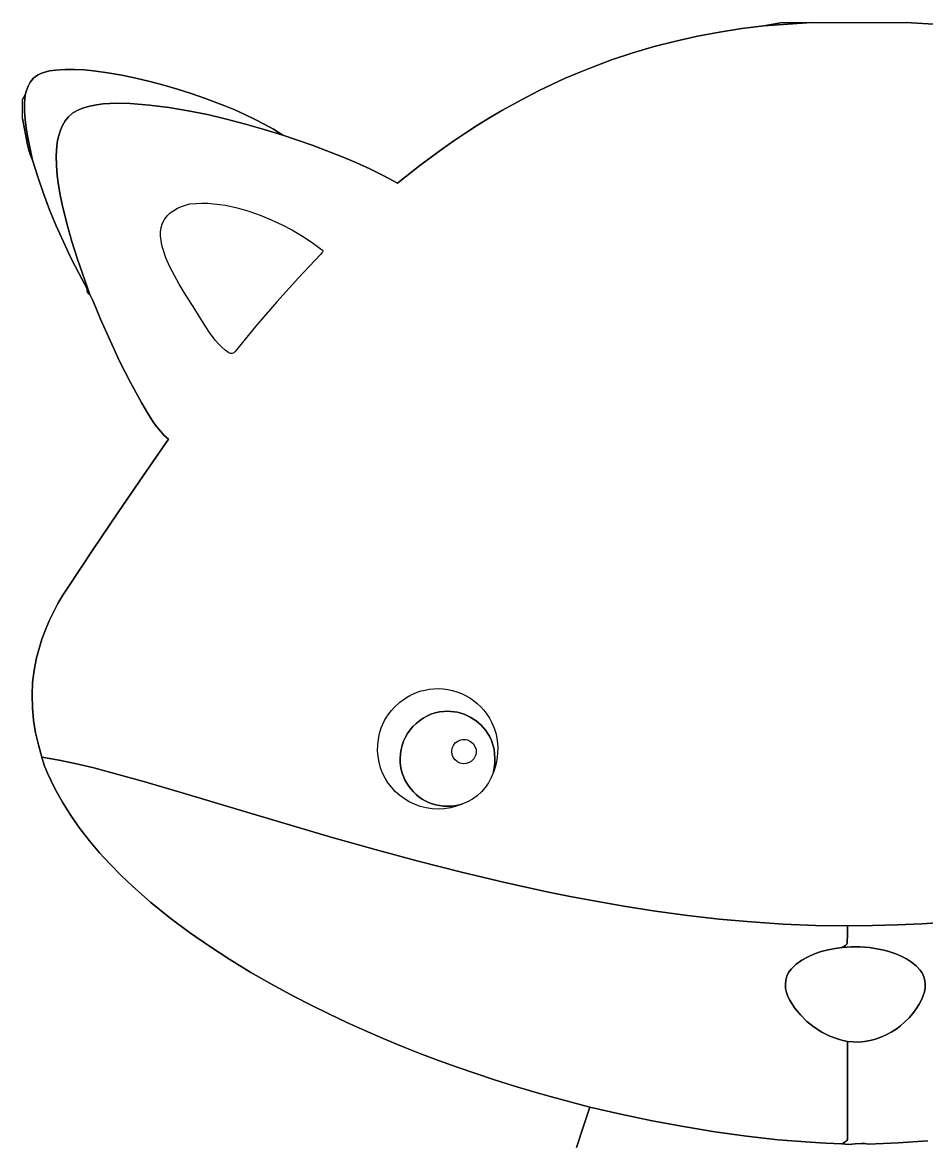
# Model space of a CAD drawing. Extents: x -1 to 957, y 1 to 1045.
# Drawn here: x 0 to 521, y 399 to 1045 of the extents above; entities that cross this region are included whole.
import ezdxf

# ---------------------------------------------------------------- set-up
doc = ezdxf.new("R2010")
doc.units = 0

msp = doc.modelspace()

# ---------------------------------------------------------------- linework, layer by layer
for p, q in [((414.083236, 1041.441191), (401.378953, 1039.457656)), ((401.378953, 1039.457656), (414.083236, 1041.441191)), ((426.839, 1043.04), (414.083236, 1041.441191)), ((414.083236, 1041.441191), (426.839, 1043.04)), ((440.57775, 1044.0125), (426.839, 1043.04)), ((426.839, 1043.04), (440.57775, 1044.0125)), ((432.2215, 1043.975), (426.839, 1043.04)), ((426.839, 1043.04), (432.2215, 1043.975)), ((437.589, 1045), (432.2215, 1043.975)), ((432.2215, 1043.975), (437.589, 1045)), ((437.589, 1045), (454.309, 1045)), ((454.309, 1045), (440.57775, 1044.0125)), ((440.57775, 1044.0125), (454.309, 1045)), ((454.309, 1045), (508.739, 1045)), ((508.739, 1045), (524.579703, 1043.995117)), ((524.579703, 1043.995117), (508.739, 1045)), ((388.743037, 1037.07873), (376.192375, 1034.29375)), ((376.192375, 1034.29375), (388.743037, 1037.07873)), ((401.378953, 1039.457656), (388.743037, 1037.07873)), ((388.743037, 1037.07873), (401.378953, 1039.457656)), ((363.743854, 1031.092051), (351.414359, 1027.462969)), ((351.414359, 1027.462969), (363.743854, 1031.092051)), ((376.192375, 1034.29375), (363.743854, 1031.092051)), ((363.743854, 1031.092051), (376.192375, 1034.29375)), ((339.220779, 1023.39584), (327.18, 1018.88)), ((327.18, 1018.88), (339.220779, 1023.39584)), ((351.414359, 1027.462969), (339.220779, 1023.39584)), ((339.220779, 1023.39584), (351.414359, 1027.462969)), ((10.586731, 1015.554238), (9.03296, 1014.791094)), ((9.03296, 1014.791094), (10.586731, 1015.554238)), ((12.213745, 1016.17125), (10.586731, 1015.554238)), ((10.586731, 1015.554238), (12.213745, 1016.17125)), ((15.602655, 1017.043281), (12.213745, 1016.17125)), ((12.213745, 1016.17125), (15.602655, 1017.043281)), ((19.03, 1017.56), (15.602655, 1017.043281)), ((15.602655, 1017.043281), (19.03, 1017.56)), ((24.514217, 1017.793437), (19.03, 1017.56)), ((19.03, 1017.56), (24.514217, 1017.793437)), ((30.008737, 1017.8075), (24.514217, 1017.793437)), ((24.514217, 1017.793437), (30.008737, 1017.8075)), ((35.501364, 1017.607812), (30.008737, 1017.8075)), ((30.008737, 1017.8075), (35.501364, 1017.607812)), ((40.9799, 1017.2), (35.501364, 1017.607812)), ((35.501364, 1017.607812), (40.9799, 1017.2)), ((49.143338, 1016.024316), (40.9799, 1017.2)), ((40.9799, 1017.2), (49.143338, 1016.024316)), ((57.259902, 1014.585781), (49.143338, 1016.024316)), ((49.143338, 1016.024316), (57.259902, 1014.585781)), ((319.629534, 1015.843714), (312.15502, 1012.636637)), ((312.15502, 1012.636637), (319.629534, 1015.843714)), ((327.18, 1018.88), (319.629534, 1015.843714)), ((319.629534, 1015.843714), (327.18, 1018.88)), ((4.505308, 1010.678906), (3.217499, 1008.33125)), ((3.217499, 1008.33125), (4.505308, 1010.678906)), ((5.306126, 1011.755645), (4.505308, 1010.678906)), ((4.505308, 1010.678906), (5.306126, 1011.755645)), ((6.22999, 1012.75), (5.306126, 1011.755645)), ((5.306126, 1011.755645), (6.22999, 1012.75)), ((7.573643, 1013.862715), (6.22999, 1012.75)), ((6.22999, 1012.75), (7.573643, 1013.862715)), ((9.03296, 1014.791094), (7.573643, 1013.862715)), ((7.573643, 1013.862715), (9.03296, 1014.791094)), ((65.327718, 1012.900918), (57.259902, 1014.585781)), ((57.259902, 1014.585781), (65.327718, 1012.900918)), ((73.344912, 1010.98625), (65.327718, 1012.900918)), ((65.327718, 1012.900918), (73.344912, 1010.98625)), ((81.309612, 1008.858301), (73.344912, 1010.98625)), ((73.344912, 1010.98625), (81.309612, 1008.858301)), ((89.219942, 1006.533594), (81.309612, 1008.858301)), ((81.309612, 1008.858301), (89.219942, 1006.533594)), ((304.75741, 1009.263311), (297.437656, 1005.728281)), ((297.437656, 1005.728281), (304.75741, 1009.263311)), ((312.15502, 1012.636637), (304.75741, 1009.263311)), ((304.75741, 1009.263311), (312.15502, 1012.636637)), ((1.51, 1003.23), (0, 1000.68)), ((0, 1000.68), (1.51, 1003.23)), ((1.178398, 998.469514), (1.51, 1003.23)), ((1.51, 1003.23), (1.178398, 998.469514)), ((2.255937, 1005.812969), (1.51, 1003.23)), ((1.51, 1003.23), (2.255937, 1005.812969)), ((3.217499, 1008.33125), (2.255937, 1005.812969)), ((2.255937, 1005.812969), (3.217499, 1008.33125)), ((97.074029, 1004.028652), (89.219942, 1006.533594)), ((89.219942, 1006.533594), (97.074029, 1004.028652)), ((104.87, 1001.36), (97.074029, 1004.028652)), ((97.074029, 1004.028652), (104.87, 1001.36)), ((297.437656, 1005.728281), (290.196711, 1002.036091)), ((290.196711, 1002.036091), (297.437656, 1005.728281)), ((0, 989.689), (0, 1000.68)), ((1.199062, 993.728797), (1.178398, 998.469514)), ((1.178398, 998.469514), (1.199062, 993.728797)), ((31.5, 994.299), (35.112994, 995.709645)), ((35.112994, 995.709645), (31.5, 994.299)), ((35.112994, 995.709645), (38.821036, 996.775406)), ((38.821036, 996.775406), (35.112994, 995.709645)), ((38.821036, 996.775406), (42.60385, 997.539527)), ((42.60385, 997.539527), (38.821036, 996.775406)), ((42.60385, 997.539527), (46.441163, 998.04525)), ((46.441163, 998.04525), (42.60385, 997.539527)), ((46.441163, 998.04525), (50.312698, 998.335816)), ((50.312698, 998.335816), (46.441163, 998.04525)), ((50.312698, 998.335816), (54.198183, 998.454469)), ((54.198183, 998.454469), (50.312698, 998.335816)), ((54.198183, 998.454469), (61.9299, 998.349)), ((61.9299, 998.349), (54.198183, 998.454469)), ((61.9299, 998.349), (73.15592, 997.401676)), ((73.15592, 997.401676), (61.9299, 998.349)), ((73.15592, 997.401676), (84.318666, 995.973531)), ((84.318666, 995.973531), (73.15592, 997.401676)), ((84.318666, 995.973531), (95.417666, 994.115309)), ((95.417666, 994.115309), (84.318666, 995.973531)), ((116.545781, 996.945672), (104.87, 1001.36)), ((104.87, 1001.36), (116.545781, 996.945672)), ((122.316465, 994.562135), (116.545781, 996.945672)), ((116.545781, 996.945672), (122.316465, 994.562135)), ((283.035527, 998.191285), (275.955056, 994.198407)), ((275.955056, 994.198407), (283.035527, 998.191285)), ((290.196711, 1002.036091), (283.035527, 998.191285)), ((283.035527, 998.191285), (290.196711, 1002.036091)), ((0, 989.689), (1.177969, 983.621656)), ((1.177969, 983.621656), (0, 989.689)), ((1.520195, 989.007838), (1.199062, 993.728797)), ((1.199062, 993.728797), (1.520195, 989.007838)), ((24.608848, 988.334566), (26.516719, 990.690719)), ((26.516719, 990.690719), (24.608848, 988.334566)), ((26.516719, 990.690719), (28.804043, 992.702574)), ((28.804043, 992.702574), (26.516719, 990.690719)), ((28.804043, 992.702574), (30.099119, 993.557162)), ((30.099119, 993.557162), (28.804043, 992.702574)), ((30.099119, 993.557162), (31.5, 994.299)), ((31.5, 994.299), (30.099119, 993.557162)), ((95.417666, 994.115309), (106.45245, 991.87775)), ((106.45245, 991.87775), (95.417666, 994.115309)), ((106.45245, 991.87775), (117.422546, 989.311598)), ((117.422546, 989.311598), (106.45245, 991.87775)), ((117.422546, 989.311598), (128.327484, 986.467594)), ((128.327484, 986.467594), (117.422546, 989.311598)), ((128.02375, 992.036625), (122.316465, 994.562135)), ((122.316465, 994.562135), (128.02375, 992.036625)), ((133.653691, 989.35085), (128.02375, 992.036625)), ((128.02375, 992.036625), (133.653691, 989.35085)), ((139.192344, 986.486516), (133.653691, 989.35085)), ((133.653691, 989.35085), (139.192344, 986.486516)), ((268.95625, 990.062), (262.040061, 985.786609)), ((262.040061, 985.786609), (268.95625, 990.062)), ((275.955056, 994.198407), (268.95625, 990.062)), ((268.95625, 990.062), (275.955056, 994.198407)), ((1.177969, 983.621656), (2.268749, 977.51775)), ((2.268749, 977.51775), (1.177969, 983.621656)), ((2.089999, 984.306625), (1.520195, 989.007838)), ((1.520195, 989.007838), (2.089999, 984.306625)), ((2.856677, 979.625146), (2.089999, 984.306625)), ((2.089999, 984.306625), (2.856677, 979.625146)), ((20.870156, 979.911656), (21.814746, 982.873902)), ((21.814746, 982.873902), (20.870156, 979.911656)), ((21.814746, 982.873902), (23.05125, 985.70525)), ((23.05125, 985.70525), (21.814746, 982.873902)), ((23.05125, 985.70525), (24.608848, 988.334566)), ((24.608848, 988.334566), (23.05125, 985.70525)), ((128.327484, 986.467594), (139.166793, 983.39648)), ((139.166793, 983.39648), (128.327484, 986.467594)), ((139.166793, 983.39648), (149.94, 980.149)), ((149.94, 980.149), (139.166793, 983.39648)), ((144.625762, 983.42533), (139.192344, 986.486516)), ((139.192344, 986.486516), (144.625762, 983.42533)), ((149.94, 980.149), (144.625762, 983.42533)), ((144.625762, 983.42533), (149.94, 980.149)), ((262.040061, 985.786609), (255.207441, 981.376777)), ((255.207441, 981.376777), (262.040061, 985.786609)), ((2.268749, 977.51775), (2.908884, 974.491051)), ((2.908884, 974.491051), (2.268749, 977.51775)), ((3.768433, 974.963391), (2.856677, 979.625146)), ((2.856677, 979.625146), (3.768433, 974.963391)), ((19.74, 973.879), (20.188301, 976.889645)), ((20.188301, 976.889645), (19.74, 973.879)), ((20.188301, 976.889645), (20.870156, 979.911656)), ((20.870156, 979.911656), (20.188301, 976.889645)), ((166.874375, 974.216188), (149.94, 980.149)), ((149.94, 980.149), (166.874375, 974.216188)), ((248.459343, 976.837049), (241.796719, 972.171969)), ((241.796719, 972.171969), (248.459343, 976.837049)), ((255.207441, 981.376777), (248.459343, 976.837049)), ((248.459343, 976.837049), (255.207441, 981.376777)), ((2.908884, 974.491051), (3.680152, 971.501969)), ((3.680152, 971.501969), (2.908884, 974.491051)), ((3.680152, 971.501969), (4.633528, 968.56609)), ((4.633528, 968.56609), (3.680152, 971.501969)), ((5.81999, 965.699), (3.768433, 974.963391)), ((3.768433, 974.963391), (5.81999, 965.699)), ((19.474453, 968.20652), (19.74, 973.879)), ((19.74, 973.879), (19.474453, 968.20652)), ((175.284844, 971.073414), (166.874375, 974.216188)), ((166.874375, 974.216188), (175.284844, 971.073414)), ((183.6325, 967.7715), (175.284844, 971.073414)), ((175.284844, 971.073414), (183.6325, 967.7715)), ((241.796719, 972.171969), (228.731699, 962.483926)), ((228.731699, 962.483926), (241.796719, 972.171969)), ((4.633528, 968.56609), (5.81999, 965.699)), ((5.81999, 965.699), (4.633528, 968.56609)), ((5.81999, 965.699), (8.805794, 956.06652)), ((8.805794, 956.06652), (5.81999, 965.699)), ((19.57875, 962.547281), (19.474453, 968.20652)), ((19.474453, 968.20652), (19.57875, 962.547281)), ((191.898594, 964.279273), (183.6325, 967.7715)), ((183.6325, 967.7715), (191.898594, 964.279273)), ((200.064375, 960.565563), (191.898594, 964.279273)), ((191.898594, 964.279273), (200.064375, 960.565563)), ((20.009297, 956.90609), (19.57875, 962.547281)), ((19.57875, 962.547281), (20.009297, 956.90609)), ((20.7225, 951.28775), (20.009297, 956.90609)), ((20.009297, 956.90609), (20.7225, 951.28775)), ((208.111094, 956.599195), (200.064375, 960.565563)), ((200.064375, 960.565563), (208.111094, 956.599195)), ((228.731699, 962.483926), (216.02, 952.349)), ((216.02, 952.349), (228.731699, 962.483926)), ((8.805794, 956.06652), (12.090777, 946.535406)), ((12.090777, 946.535406), (8.805794, 956.06652)), ((21.674766, 945.697066), (20.7225, 951.28775)), ((20.7225, 951.28775), (21.674766, 945.697066)), ((216.02, 952.349), (208.111094, 956.599195)), ((208.111094, 956.599195), (216.02, 952.349)), ((12.090777, 946.535406), (15.660056, 937.107652)), ((15.660056, 937.107652), (12.090777, 946.535406)), ((22.8225, 940.138844), (21.674766, 945.697066)), ((21.674766, 945.697066), (22.8225, 940.138844)), ((25.53, 929.139), (22.8225, 940.138844)), ((22.8225, 940.138844), (25.53, 929.139)), ((87.0974, 936.73025), (89.270486, 937.979527)), ((89.270486, 937.979527), (91.568962, 939.004156)), ((91.568962, 939.004156), (93.944783, 939.81152)), ((93.944783, 939.81152), (96.3499, 940.409)), ((96.3499, 940.409), (99.819527, 940.729066)), ((99.819527, 940.729066), (103.278371, 940.856402)), ((103.278371, 940.856402), (106.724556, 940.801717)), ((106.724556, 940.801717), (110.156208, 940.575719)), ((110.156208, 940.575719), (113.571452, 940.189115)), ((113.571452, 940.189115), (116.968413, 939.652613)), ((116.968413, 939.652613), (123.699988, 938.17275)), ((123.699988, 938.17275), (130.335932, 936.221793)), ((15.660056, 937.107652), (19.498749, 927.78525)), ((19.498749, 927.78525), (15.660056, 937.107652)), ((80.6199, 929.339), (81.810955, 931.560699)), ((81.810955, 931.560699), (83.319587, 933.528219)), ((83.319587, 933.528219), (85.097752, 935.248941)), ((85.097752, 935.248941), (87.0974, 936.73025)), ((130.335932, 936.221793), (136.861248, 933.885406)), ((136.861248, 933.885406), (143.260937, 931.249254)), ((143.260937, 931.249254), (149.52, 928.399)), ((19.498749, 927.78525), (23.591972, 918.570191)), ((23.591972, 918.570191), (19.498749, 927.78525)), ((28.457344, 918.812281), (25.53, 929.139)), ((25.53, 929.139), (28.457344, 918.812281)), ((79.476306, 924.354312), (79.835232, 926.864117)), ((79.835232, 926.864117), (80.6199, 929.339)), ((149.52, 928.399), (155.482969, 925.335406)), ((155.482969, 925.335406), (161.26875, 921.94275)), ((23.591972, 918.570191), (27.924844, 909.464469)), ((27.924844, 909.464469), (23.591972, 918.570191)), ((31.74375, 908.59525), (28.457344, 918.812281)), ((28.457344, 918.812281), (31.74375, 908.59525)), ((79.47574, 921.824352), (79.476306, 924.354312)), ((79.76615, 919.289), (79.47574, 921.824352)), ((80.280154, 916.763023), (79.76615, 919.289)), ((161.26875, 921.94275), (166.857656, 918.233219)), ((166.857656, 918.233219), (172.23, 914.219)), ((80.950369, 914.261188), (80.280154, 916.763023)), ((82.4899, 909.389), (80.950369, 914.261188)), ((172.239844, 912.001344), (171.65, 911.349)), ((172.23, 914.219), (172.650098, 913.896754)), ((172.74625, 912.76525), (172.239844, 912.001344)), ((172.650098, 913.896754), (172.849531, 913.538531)), ((172.868262, 913.157105), (172.74625, 912.76525)), ((172.849531, 913.538531), (172.868262, 913.157105)), ((27.924844, 909.464469), (32.48248, 900.470074)), ((32.48248, 900.470074), (27.924844, 909.464469)), ((38.82, 888.329), (31.74375, 908.59525)), ((31.74375, 908.59525), (38.82, 888.329)), ((84.847088, 904.225602), (82.4899, 909.389)), ((171.65, 911.349), (158.847187, 897.820094)), ((32.48248, 900.470074), (37.25, 891.589)), ((37.25, 891.589), (32.48248, 900.470074)), ((87.449902, 899.193688), (84.847088, 904.225602)), ((90.243968, 894.26443), (87.449902, 899.193688)), ((93.174913, 889.409), (90.243968, 894.26443)), ((158.847187, 897.820094), (146.38, 883.98275)), ((37.25, 891.589), (37.273125, 890.604313)), ((37.273125, 890.604313), (37.25, 891.589)), ((37.273125, 890.604313), (37.5325, 889.6965)), ((37.5325, 889.6965), (37.273125, 890.604313)), ((37.5325, 889.6965), (38.043125, 888.919938)), ((38.043125, 888.919938), (37.5325, 889.6965)), ((38.043125, 888.919938), (38.82, 888.329)), ((38.82, 888.329), (38.043125, 888.919938)), ((40.480567, 884.818219), (38.82, 888.329)), ((38.82, 888.329), (40.480567, 884.818219)), ((99.229942, 879.804313), (93.174913, 889.409)), ((41.972412, 881.23525), (40.480567, 884.818219)), ((40.480567, 884.818219), (41.972412, 881.23525)), ((44.9299, 874.059), (41.972412, 881.23525)), ((41.972412, 881.23525), (44.9299, 874.059)), ((105.18, 870.149), (99.229942, 879.804313)), ((146.38, 883.98275), (134.257812, 869.843531)), ((50.412087, 861.738844), (44.9299, 874.059)), ((44.9299, 874.059), (50.412087, 861.738844)), ((108.028594, 865.817125), (105.18, 870.149)), ((134.257812, 869.843531), (122.49, 855.409)), ((56.1549, 849.53775), (50.412087, 861.738844)), ((50.412087, 861.738844), (56.1549, 849.53775)), ((111.19125, 861.6915), (108.028594, 865.817125)), ((112.919355, 859.757594), (111.19125, 861.6915)), ((114.760781, 857.937125), (112.919355, 859.757594)), ((116.727129, 856.250719), (114.760781, 857.937125)), ((118.83, 854.719), (116.727129, 856.250719)), ((119.791406, 854.22775), (118.83, 854.719)), ((120.82875, 854.194), (119.791406, 854.22775)), ((121.781719, 854.59525), (120.82875, 854.194)), ((122.49, 855.409), (121.781719, 854.59525)), ((62.212713, 837.492281), (56.1549, 849.53775)), ((56.1549, 849.53775), (62.212713, 837.492281)), ((68.6399, 825.639), (62.212713, 837.492281)), ((62.212713, 837.492281), (68.6399, 825.639)), ((71.939275, 820.039781), (68.6399, 825.639)), ((68.6399, 825.639), (71.939275, 820.039781)), ((75.4449, 814.55025), (71.939275, 820.039781)), ((71.939275, 820.039781), (75.4449, 814.55025)), ((77.358259, 811.930113), (75.4449, 814.55025)), ((75.4449, 814.55025), (77.358259, 811.930113)), ((79.423025, 809.437594), (77.358259, 811.930113)), ((77.358259, 811.930113), (79.423025, 809.437594)), ((81.672478, 807.10609), (79.423025, 809.437594)), ((79.423025, 809.437594), (81.672478, 807.10609)), ((69.443652, 783.814156), (84.1399, 804.969)), ((84.1399, 804.969), (69.443652, 783.814156)), ((84.1399, 804.969), (81.672478, 807.10609)), ((81.672478, 807.10609), (84.1399, 804.969)), ((54.882412, 762.56275), (69.443652, 783.814156)), ((69.443652, 783.814156), (54.882412, 762.56275)), ((40.489942, 741.196969), (54.882412, 762.56275)), ((54.882412, 762.56275), (40.489942, 741.196969)), ((26.3, 719.699), (40.489942, 741.196969)), ((40.489942, 741.196969), (26.3, 719.699)), ((23.259648, 714.991699), (26.3, 719.699)), ((26.3, 719.699), (23.259648, 714.991699)), ((20.415937, 710.159781), (23.259648, 714.991699)), ((23.259648, 714.991699), (20.415937, 710.159781)), ((15.362499, 700.152), (17.779882, 705.210723)), ((17.779882, 705.210723), (15.362499, 700.152)), ((17.779882, 705.210723), (20.415937, 710.159781)), ((20.415937, 710.159781), (17.779882, 705.210723)), ((13.174802, 694.99109), (15.362499, 700.152)), ((15.362499, 700.152), (13.174802, 694.99109)), ((11.227808, 689.735469), (13.174802, 694.99109)), ((13.174802, 694.99109), (11.227808, 689.735469)), ((9.532532, 684.392613), (11.227808, 689.735469)), ((11.227808, 689.735469), (9.532532, 684.392613)), ((6.685618, 671.842109), (8.09999, 678.97)), ((8.09999, 678.97), (6.685618, 671.842109)), ((8.09999, 678.97), (9.532532, 684.392613)), ((9.532532, 684.392613), (8.09999, 678.97)), ((5.831869, 664.64625), (6.685618, 671.842109)), ((6.685618, 671.842109), (5.831869, 664.64625)), ((5.515307, 657.412891), (5.831869, 664.64625)), ((5.831869, 664.64625), (5.515307, 657.412891)), ((227.338394, 659.119902), (229.538789, 659.836875)), ((229.538789, 659.836875), (231.788462, 660.395879)), ((231.788462, 660.395879), (234.08, 660.79)), ((234.08, 660.79), (236.79363, 661.120789)), ((236.79363, 661.120789), (239.513574, 661.211152)), ((239.513574, 661.211152), (242.225286, 661.069338)), ((242.225286, 661.069338), (244.914219, 660.703594)), ((244.914219, 660.703594), (247.565828, 660.122166)), ((247.565828, 660.122166), (250.165566, 659.333301)), ((5.712495, 650.1725), (5.515307, 657.412891)), ((5.515307, 657.412891), (5.712495, 650.1725)), ((213.938008, 650.25875), (217.335, 653.4075)), ((217.335, 653.4075), (219.177827, 654.810605)), ((219.177827, 654.810605), (221.106992, 656.090312)), ((221.106992, 656.090312), (223.115083, 657.239707)), ((223.115083, 657.239707), (225.194687, 658.251875)), ((225.194687, 658.251875), (227.338394, 659.119902)), ((250.165566, 659.333301), (252.698889, 658.345247)), ((252.698889, 658.345247), (255.15125, 657.16625)), ((255.15125, 657.16625), (257.508103, 655.804558)), ((257.508103, 655.804558), (259.754902, 654.268418)), ((259.754902, 654.268418), (261.877102, 652.566077)), ((6.399995, 642.955547), (5.712495, 650.1725)), ((5.712495, 650.1725), (6.399995, 642.955547)), ((209.675356, 644.782988), (210.975313, 646.699375)), ((210.975313, 646.699375), (212.398667, 648.526934)), ((212.398667, 648.526934), (213.938008, 650.25875)), ((237.588535, 647.201016), (235.188162, 646.407061)), ((235.188162, 646.407061), (237.588535, 647.201016)), ((240.064055, 647.753682), (237.588535, 647.201016)), ((237.588535, 647.201016), (240.064055, 647.753682)), ((242.6, 648.05), (240.064055, 647.753682)), ((240.064055, 647.753682), (242.6, 648.05)), ((244.577349, 648.147925), (242.6, 648.05)), ((242.6, 648.05), (244.577349, 648.147925)), ((246.550977, 648.092305), (244.577349, 648.147925)), ((244.577349, 648.147925), (246.550977, 648.092305)), ((250.451563, 647.539062), (246.550977, 648.092305)), ((246.550977, 648.092305), (250.451563, 647.539062)), ((254.230742, 646.427539), (250.451563, 647.539062)), ((250.451563, 647.539062), (254.230742, 646.427539)), ((261.877102, 652.566077), (263.860156, 650.705781)), ((263.860156, 650.705781), (265.689519, 648.695779)), ((265.689519, 648.695779), (267.350645, 646.544316)), ((267.350645, 646.544316), (268.828987, 644.259641)), ((7.554371, 635.7925), (6.399995, 642.955547)), ((6.399995, 642.955547), (7.554371, 635.7925)), ((206.59, 638.57), (207.475288, 640.711387)), ((207.475288, 640.711387), (208.506211, 642.784688)), ((208.506211, 642.784688), (209.675356, 644.782988)), ((226.632566, 641.119521), (224.82875, 639.345)), ((224.82875, 639.345), (226.632566, 641.119521)), ((228.585137, 642.728047), (226.632566, 641.119521)), ((226.632566, 641.119521), (228.585137, 642.728047)), ((230.671741, 644.155518), (228.585137, 642.728047)), ((228.585137, 642.728047), (230.671741, 644.155518)), ((232.877656, 645.386875), (230.671741, 644.155518)), ((230.671741, 644.155518), (232.877656, 645.386875)), ((235.188162, 646.407061), (232.877656, 645.386875)), ((232.877656, 645.386875), (235.188162, 646.407061)), ((257.8175, 644.795), (254.230742, 646.427539)), ((254.230742, 646.427539), (257.8175, 644.795)), ((261.14082, 642.678711), (257.8175, 644.795)), ((257.8175, 644.795), (261.14082, 642.678711)), ((264.129687, 640.115937), (261.14082, 642.678711)), ((261.14082, 642.678711), (264.129687, 640.115937)), ((266.713086, 637.143945), (264.129687, 640.115937)), ((264.129687, 640.115937), (266.713086, 637.143945)), ((268.828987, 644.259641), (270.11, 641.85)), ((270.11, 641.85), (271.641914, 638.441895)), ((9.152185, 628.713828), (7.554371, 635.7925)), ((7.554371, 635.7925), (9.152185, 628.713828)), ((204.915937, 632.109688), (205.597695, 635.380508)), ((205.597695, 635.380508), (206.59, 638.57)), ((221.72627, 635.358203), (220.457048, 633.176045)), ((220.457048, 633.176045), (221.72627, 635.358203)), ((223.188411, 637.419541), (221.72627, 635.358203)), ((221.72627, 635.358203), (223.188411, 637.419541)), ((224.82875, 639.345), (223.188411, 637.419541)), ((223.188411, 637.419541), (224.82875, 639.345)), ((267.830542, 635.516138), (266.713086, 637.143945)), ((266.713086, 637.143945), (267.830542, 635.516138)), ((268.82, 633.8), (267.830542, 635.516138)), ((267.830542, 635.516138), (268.82, 633.8)), ((270.010723, 631.396094), (268.82, 633.8)), ((268.82, 633.8), (270.010723, 631.396094)), ((271.641914, 638.441895), (272.727813, 634.902656)), ((272.727813, 634.902656), (273.39043, 631.269902)), ((11.17, 621.75), (9.152185, 628.713828)), ((9.152185, 628.713828), (11.17, 621.75)), ((204.485, 625.445), (204.544961, 628.787773)), ((204.544961, 628.787773), (204.915937, 632.109688)), ((218.556252, 628.509502), (217.954121, 626.055234)), ((217.954121, 626.055234), (218.556252, 628.509502)), ((219.395469, 630.888125), (218.556252, 628.509502)), ((218.556252, 628.509502), (219.395469, 630.888125)), ((220.457048, 633.176045), (219.395469, 630.888125)), ((219.395469, 630.888125), (220.457048, 633.176045)), ((247.46125, 626.79375), (248.132012, 628.465566)), ((248.132012, 628.465566), (249.183281, 629.907344)), ((249.183281, 629.907344), (250.588223, 631.003887)), ((250.588223, 631.003887), (251.414934, 631.386697)), ((251.414934, 631.386697), (252.32, 631.64)), ((252.32, 631.64), (253.326079, 631.89478)), ((253.326079, 631.89478), (254.322695, 631.974336)), ((254.322695, 631.974336), (255.298042, 631.892114)), ((255.298042, 631.892114), (256.240313, 631.661562)), ((256.240313, 631.661562), (257.978398, 630.809258)), ((257.978398, 630.809258), (259.4425, 629.525)), ((259.4425, 629.525), (260.538164, 627.916367)), ((260.538164, 627.916367), (261.170938, 626.090937)), ((270.898281, 628.888125), (270.010723, 631.396094)), ((270.010723, 631.396094), (270.898281, 628.888125)), ((271.505762, 626.300469), (270.898281, 628.888125)), ((270.898281, 628.888125), (271.505762, 626.300469)), ((273.39043, 631.269902), (273.6525, 627.58125)), ((273.6525, 627.58125), (273.536758, 623.874316)), ((21.165311, 619.887969), (11.17, 621.75)), ((11.17, 621.75), (12.592344, 617.052656)), ((11.17, 621.75), (21.165311, 619.887969)), ((12.592344, 617.052656), (11.17, 621.75)), ((204.736289, 622.111602), (204.485, 625.445)), ((205.299062, 618.817813), (204.736289, 622.111602)), ((217.603796, 623.540381), (217.52, 620.98)), ((217.52, 620.98), (217.603796, 623.540381)), ((217.52, 620.98), (217.52864, 618.83238)), ((217.52864, 618.83238), (217.52, 620.98)), ((217.954121, 626.055234), (217.603796, 623.540381)), ((217.603796, 623.540381), (217.954121, 626.055234)), ((247.197832, 625.00709), (247.46125, 626.79375)), ((247.368594, 623.220781), (247.197832, 625.00709)), ((248.000371, 621.55002), (247.368594, 623.220781)), ((249.12, 620.11), (248.000371, 621.55002)), ((259.833691, 620.667949), (258.616406, 619.444844)), ((260.67, 622.22), (259.833691, 620.667949)), ((261.045562, 623.181626), (260.67, 622.22)), ((261.246367, 624.156289), (261.045562, 623.181626)), ((261.170938, 626.090937), (261.284224, 625.130542)), ((261.284224, 625.130542), (261.246367, 624.156289)), ((271.85625, 623.6575), (271.505762, 626.300469)), ((271.505762, 626.300469), (271.85625, 623.6575)), ((271.972832, 620.983594), (271.85625, 623.6575)), ((271.85625, 623.6575), (271.972832, 620.983594)), ((271.878594, 618.303125), (271.972832, 620.983594)), ((271.972832, 620.983594), (271.878594, 618.303125)), ((273.536758, 623.874316), (273.065938, 620.186719)), ((12.592344, 617.052656), (14.40375, 612.49875)), ((14.40375, 612.49875), (12.592344, 617.052656)), ((31.109987, 617.78875), (21.165311, 619.887969)), ((21.165311, 619.887969), (31.109987, 617.78875)), ((41.002145, 615.462656), (31.109987, 617.78875)), ((31.109987, 617.78875), (41.002145, 615.462656)), ((50.8399, 612.92), (41.002145, 615.462656)), ((41.002145, 615.462656), (50.8399, 612.92)), ((206.173555, 615.593867), (205.299062, 618.817813)), ((207.36, 612.47), (206.173555, 615.593867)), ((217.52864, 618.83238), (217.725527, 616.705137)), ((217.725527, 616.705137), (217.52864, 618.83238)), ((217.725527, 616.705137), (218.102737, 614.608567)), ((218.102737, 614.608567), (217.725527, 616.705137)), ((218.102737, 614.608567), (218.652344, 612.552969)), ((218.652344, 612.552969), (218.102737, 614.608567)), ((250.445215, 618.948457), (249.12, 620.11)), ((252.011719, 618.233281), (250.445215, 618.948457)), ((253.715801, 617.944902), (252.011719, 618.233281)), ((255.45375, 618.06375), (253.715801, 617.944902)), ((257.121855, 618.570254), (255.45375, 618.06375)), ((258.616406, 619.444844), (257.121855, 618.570254)), ((272.262773, 616.556074), (271.15, 613.02)), ((271.15, 613.02), (271.596621, 615.640469)), ((271.596621, 615.640469), (271.15, 613.02)), ((271.596621, 615.640469), (271.878594, 618.303125)), ((271.878594, 618.303125), (271.596621, 615.640469)), ((273.065938, 620.186719), (272.262773, 616.556074)), ((14.40375, 612.49875), (16.453281, 608.040469)), ((16.453281, 608.040469), (14.40375, 612.49875)), ((16.453281, 608.040469), (18.59, 603.63)), ((18.59, 603.63), (16.453281, 608.040469)), ((70.478041, 607.418906), (50.8399, 612.92)), ((50.8399, 612.92), (70.478041, 607.418906)), ((208.853418, 609.557344), (207.36, 612.47)), ((210.607344, 606.79), (208.853418, 609.557344)), ((218.652344, 612.552969), (219.366423, 610.54864)), ((219.366423, 610.54864), (218.652344, 612.552969)), ((219.366423, 610.54864), (220.237051, 608.605879)), ((220.237051, 608.605879), (219.366423, 610.54864)), ((220.237051, 608.605879), (221.256301, 606.734983)), ((221.256301, 606.734983), (220.237051, 608.605879)), ((269.91291, 609.905508), (268.338906, 606.953438)), ((271.15, 613.02), (269.91291, 609.905508)), ((18.59, 603.63), (22.988101, 595.725371)), ((22.988101, 595.725371), (18.59, 603.63)), ((90.05245, 601.69375), (70.478041, 607.418906)), ((70.478041, 607.418906), (90.05245, 601.69375)), ((129.13, 589.98), (90.05245, 601.69375)), ((90.05245, 601.69375), (129.13, 589.98)), ((212.604785, 604.191406), (210.607344, 606.79)), ((214.82875, 601.785), (212.604785, 604.191406)), ((217.262246, 599.594219), (214.82875, 601.785)), ((221.256301, 606.734983), (222.41625, 604.94625)), ((222.41625, 604.94625), (221.256301, 606.734983)), ((222.41625, 604.94625), (223.708972, 603.249978)), ((223.708972, 603.249978), (222.41625, 604.94625)), ((223.708972, 603.249978), (225.126543, 601.656465)), ((225.126543, 601.656465), (223.708972, 603.249978)), ((225.126543, 601.656465), (226.661038, 600.176008)), ((226.661038, 600.176008), (225.126543, 601.656465)), ((264.26875, 601.68), (261.816895, 599.430352)), ((266.450137, 604.199648), (264.26875, 601.68)), ((268.338906, 606.953438), (266.450137, 604.199648)), ((22.988101, 595.725371), (27.796703, 588.079844)), ((27.796703, 588.079844), (22.988101, 595.725371)), ((219.888281, 597.6425), (217.262246, 599.594219)), ((222.689863, 595.953281), (219.888281, 597.6425)), ((225.65, 594.55), (222.689863, 595.953281)), ((226.661038, 600.176008), (228.304531, 598.818906)), ((228.304531, 598.818906), (226.661038, 600.176008)), ((228.304531, 598.818906), (230.049099, 597.595457)), ((230.049099, 597.595457), (228.304531, 598.818906)), ((230.049099, 597.595457), (231.886816, 596.515957)), ((231.886816, 596.515957), (230.049099, 597.595457)), ((231.886816, 596.515957), (233.809758, 595.590706)), ((233.809758, 595.590706), (231.886816, 596.515957)), ((233.809758, 595.590706), (235.81, 594.83)), ((235.81, 594.83), (233.809758, 595.590706)), ((235.81, 594.83), (237.916211, 594.236582)), ((237.916211, 594.236582), (235.81, 594.83)), ((256.190371, 595.884492), (253.06, 594.66)), ((259.116719, 597.486562), (256.190371, 595.884492)), ((261.816895, 599.430352), (259.116719, 597.486562)), ((153.734492, 582.658613), (129.13, 589.98)), ((129.13, 589.98), (153.734492, 582.658613)), ((228.954434, 593.299238), (225.65, 594.55)), ((232.364219, 592.422656), (228.954434, 593.299238)), ((235.844082, 591.913809), (232.364219, 592.422656)), ((239.35875, 591.76625), (235.844082, 591.913809)), ((237.916211, 594.236582), (240.063438, 593.795156)), ((240.063438, 593.795156), (237.916211, 594.236582)), ((242.872949, 591.973535), (239.35875, 591.76625)), ((240.063438, 593.795156), (242.23832, 593.511465)), ((242.23832, 593.511465), (240.063438, 593.795156)), ((242.23832, 593.511465), (244.4275, 593.39125)), ((244.4275, 593.39125), (242.23832, 593.511465)), ((246.351406, 592.529219), (242.872949, 591.973535)), ((244.4275, 593.39125), (246.617617, 593.440254)), ((246.617617, 593.440254), (244.4275, 593.39125)), ((249.758848, 593.426855), (246.351406, 592.529219)), ((246.617617, 593.440254), (248.795313, 593.664219)), ((248.795313, 593.664219), (246.617617, 593.440254)), ((248.795313, 593.664219), (250.947227, 594.068887)), ((250.947227, 594.068887), (248.795313, 593.664219)), ((253.06, 594.66), (249.758848, 593.426855)), ((250.947227, 594.068887), (253.06, 594.66)), ((253.06, 594.66), (250.947227, 594.068887)), ((27.796703, 588.079844), (32.981004, 580.687207)), ((32.981004, 580.687207), (27.796703, 588.079844)), ((178.386562, 575.471406), (153.734492, 582.658613)), ((153.734492, 582.658613), (178.386562, 575.471406)), ((32.981004, 580.687207), (38.5062, 573.54125)), ((38.5062, 573.54125), (32.981004, 580.687207)), ((203.099102, 568.488809), (178.386562, 575.471406)), ((178.386562, 575.471406), (203.099102, 568.488809)), ((38.5062, 573.54125), (44.33749, 566.635762)), ((44.33749, 566.635762), (38.5062, 573.54125)), ((44.33749, 566.635762), (50.440072, 559.964531)), ((50.440072, 559.964531), (44.33749, 566.635762)), ((227.885, 561.78125), (203.099102, 568.488809)), ((203.099102, 568.488809), (227.885, 561.78125)), ((50.440072, 559.964531), (56.779143, 553.521348)), ((56.779143, 553.521348), (50.440072, 559.964531)), ((252.757148, 555.41916), (227.885, 561.78125)), ((227.885, 561.78125), (252.757148, 555.41916)), ((56.779143, 553.521348), (63.3199, 547.3)), ((63.3199, 547.3), (56.779143, 553.521348)), ((277.728438, 549.472969), (252.757148, 555.41916)), ((252.757148, 555.41916), (277.728438, 549.472969)), ((63.3199, 547.3), (73.907521, 538.021699)), ((73.907521, 538.021699), (63.3199, 547.3)), ((302.811758, 544.013105), (277.728438, 549.472969)), ((277.728438, 549.472969), (302.811758, 544.013105)), ((315.399458, 541.487556), (302.811758, 544.013105)), ((302.811758, 544.013105), (315.399458, 541.487556)), ((73.907521, 538.021699), (84.850228, 529.182969)), ((84.850228, 529.182969), (73.907521, 538.021699)), ((328.02, 539.11), (315.399458, 541.487556)), ((315.399458, 541.487556), (328.02, 539.11)), ((346.229703, 535.905039), (328.02, 539.11)), ((328.02, 539.11), (346.229703, 535.905039)), ((364.501562, 533.032187), (346.229703, 535.905039)), ((346.229703, 535.905039), (364.501562, 533.032187)), ((382.828453, 530.524492), (364.501562, 533.032187)), ((364.501562, 533.032187), (382.828453, 530.524492)), ((401.20325, 528.415), (382.828453, 530.524492)), ((382.828453, 530.524492), (401.20325, 528.415)), ((84.850228, 529.182969), (96.114033, 520.759316)), ((96.114033, 520.759316), (84.850228, 529.182969)), ((419.618828, 526.736758), (401.20325, 528.415)), ((401.20325, 528.415), (419.618828, 526.736758)), ((438.068062, 525.522812), (419.618828, 526.736758)), ((419.618828, 526.736758), (438.068062, 525.522812)), ((456.543828, 524.806211), (438.068062, 525.522812)), ((438.068062, 525.522812), (456.543828, 524.806211)), ((475.039, 524.62), (456.543828, 524.806211)), ((456.543828, 524.806211), (475.039, 524.62)), ((489.316729, 524.688335), (475.039, 524.62)), ((475.039, 524.62), (489.316729, 524.688335)), ((475.0465, 519.79875), (475.039, 524.62)), ((475.039, 524.62), (475.0465, 519.79875)), ((503.577555, 525.068242), (489.316729, 524.688335)), ((489.316729, 524.688335), (503.577555, 525.068242)), ((517.819806, 525.74645), (503.577555, 525.068242)), ((503.577555, 525.068242), (517.819806, 525.74645)), ((532.041812, 526.709687), (517.819806, 525.74645)), ((517.819806, 525.74645), (532.041812, 526.709687)), ((96.114033, 520.759316), (107.66495, 512.72625)), ((107.66495, 512.72625), (96.114033, 520.759316)), ((474.889, 514.97), (475.0465, 519.79875)), ((475.0465, 519.79875), (474.889, 514.97)), ((107.66495, 512.72625), (119.468992, 505.059277)), ((119.468992, 505.059277), (107.66495, 512.72625)), ((467.896773, 511.46457), (463.885563, 510.682813)), ((463.885563, 510.682813), (467.896773, 511.46457)), ((471.889, 512.06), (467.896773, 511.46457)), ((467.896773, 511.46457), (471.889, 512.06)), ((471.889, 512.06), (473.884, 513.13625)), ((473.884, 513.13625), (471.889, 512.06)), ((477.129156, 512.372344), (471.889, 512.06)), ((471.889, 512.06), (477.129156, 512.372344)), ((473.884, 513.13625), (474.653688, 513.875469)), ((474.653688, 513.875469), (473.884, 513.13625)), ((474.653688, 513.875469), (474.85607, 514.367949)), ((474.85607, 514.367949), (474.653688, 513.875469)), ((474.85607, 514.367949), (474.889, 514.97)), ((474.889, 514.97), (474.85607, 514.367949)), ((482.37775, 512.35375), (477.129156, 512.372344)), ((477.129156, 512.372344), (482.37775, 512.35375)), ((487.609469, 511.965781), (482.37775, 512.35375)), ((482.37775, 512.35375), (487.609469, 511.965781)), ((492.799, 511.17), (487.609469, 511.965781)), ((487.609469, 511.965781), (492.799, 511.17)), ((496.137047, 510.445117), (492.799, 511.17)), ((492.799, 511.17), (496.137047, 510.445117)), ((119.468992, 505.059277), (131.492172, 497.733906)), ((131.492172, 497.733906), (119.468992, 505.059277)), ((448.789938, 504.778437), (445.538102, 502.379492)), ((445.538102, 502.379492), (448.789938, 504.778437)), ((452.307555, 506.762539), (448.789938, 504.778437)), ((448.789938, 504.778437), (452.307555, 506.762539)), ((456.034, 508.3775), (452.307555, 506.762539)), ((452.307555, 506.762539), (456.034, 508.3775)), ((459.91232, 509.669023), (456.034, 508.3775)), ((456.034, 508.3775), (459.91232, 509.669023)), ((463.885563, 510.682813), (459.91232, 509.669023)), ((459.91232, 509.669023), (463.885563, 510.682813)), ((499.474625, 509.548438), (496.137047, 510.445117)), ((496.137047, 510.445117), (499.474625, 509.548438)), ((502.764391, 508.450664), (499.474625, 509.548438)), ((499.474625, 509.548438), (502.764391, 508.450664)), ((505.959, 507.1225), (502.764391, 508.450664)), ((502.764391, 508.450664), (505.959, 507.1225)), ((509.011109, 505.534648), (505.959, 507.1225)), ((505.959, 507.1225), (509.011109, 505.534648)), ((511.873375, 503.657813), (509.011109, 505.534648)), ((509.011109, 505.534648), (511.873375, 503.657813)), ((442.609, 499.52), (441.129527, 497.58166)), ((441.129527, 497.58166), (442.609, 499.52)), ((444.029649, 501.010171), (442.609, 499.52)), ((442.609, 499.52), (444.029649, 501.010171)), ((445.538102, 502.379492), (444.029649, 501.010171)), ((444.029649, 501.010171), (445.538102, 502.379492)), ((514.498453, 501.462695), (511.873375, 503.657813)), ((511.873375, 503.657813), (514.498453, 501.462695)), ((516.839, 498.92), (514.498453, 501.462695)), ((514.498453, 501.462695), (516.839, 498.92)), ((518.123414, 497.094355), (516.839, 498.92)), ((516.839, 498.92), (518.123414, 497.094355)), ((131.492172, 497.733906), (143.700504, 490.725645)), ((143.700504, 490.725645), (131.492172, 497.733906)), ((439.476051, 493.177637), (439.25025, 490.82375)), ((439.25025, 490.82375), (439.476051, 493.177637)), ((440.093844, 495.448906), (439.476051, 493.177637)), ((439.476051, 493.177637), (440.093844, 495.448906)), ((441.129527, 497.58166), (440.093844, 495.448906)), ((440.093844, 495.448906), (441.129527, 497.58166)), ((519.029313, 495.105469), (518.123414, 497.094355)), ((518.123414, 497.094355), (519.029313, 495.105469)), ((519.57943, 492.99916), (519.029313, 495.105469)), ((519.029313, 495.105469), (519.57943, 492.99916)), ((519.7965, 490.82125), (519.57943, 492.99916)), ((519.57943, 492.99916), (519.7965, 490.82125)), ((143.700504, 490.725645), (156.06, 484.01)), ((156.06, 484.01), (143.700504, 490.725645)), ((439.25025, 490.82375), (439.390543, 488.443145)), ((439.390543, 488.443145), (439.25025, 490.82375)), ((439.390543, 488.443145), (439.871031, 486.091719)), ((439.871031, 486.091719), (439.390543, 488.443145)), ((439.871031, 486.091719), (440.665816, 483.825371)), ((440.665816, 483.825371), (439.871031, 486.091719)), ((518.676773, 484.316113), (519.322437, 486.433906)), ((519.322437, 486.433906), (518.676773, 484.316113)), ((519.322437, 486.433906), (519.703258, 488.617559)), ((519.703258, 488.617559), (519.322437, 486.433906)), ((519.703258, 488.617559), (519.7965, 490.82125)), ((519.7965, 490.82125), (519.703258, 488.617559)), ((156.06, 484.01), (166.215342, 478.793142)), ((166.215342, 478.793142), (156.06, 484.01)), ((166.215342, 478.793142), (176.455234, 473.749824)), ((176.455234, 473.749824), (166.215342, 478.793142)), ((440.665816, 483.825371), (441.749, 481.7)), ((441.749, 481.7), (440.665816, 483.825371)), ((441.749, 481.7), (444.583199, 477.275215)), ((444.583199, 477.275215), (441.749, 481.7)), ((514.53275, 476.633867), (516.273961, 479.413882)), ((516.273961, 479.413882), (514.53275, 476.633867)), ((516.273961, 479.413882), (517.789, 482.31)), ((517.789, 482.31), (516.273961, 479.413882)), ((517.789, 482.31), (518.676773, 484.316113)), ((518.676773, 484.316113), (517.789, 482.31)), ((176.455234, 473.749824), (186.776104, 468.877805)), ((186.776104, 468.877805), (176.455234, 473.749824)), ((444.583199, 477.275215), (447.892594, 473.185469)), ((447.892594, 473.185469), (444.583199, 477.275215)), ((447.892594, 473.185469), (451.627379, 469.471426)), ((451.627379, 469.471426), (447.892594, 473.185469)), ((510.43275, 471.479687), (512.580602, 473.984341)), ((512.580602, 473.984341), (510.43275, 471.479687)), ((512.580602, 473.984341), (514.53275, 476.633867)), ((514.53275, 476.633867), (512.580602, 473.984341)), ((186.776104, 468.877805), (197.174375, 464.174844)), ((197.174375, 464.174844), (186.776104, 468.877805)), ((451.627379, 469.471426), (455.73775, 466.17375)), ((455.73775, 466.17375), (451.627379, 469.471426)), ((455.73775, 466.17375), (460.173902, 463.333105)), ((460.173902, 463.333105), (455.73775, 466.17375)), ((502.96732, 464.978813), (505.610875, 466.962539)), ((505.610875, 466.962539), (502.96732, 464.978813)), ((505.610875, 466.962539), (508.10443, 469.134292)), ((508.10443, 469.134292), (505.610875, 466.962539)), ((508.10443, 469.134292), (510.43275, 471.479687)), ((510.43275, 471.479687), (508.10443, 469.134292)), ((197.174375, 464.174844), (207.646475, 459.638699)), ((207.646475, 459.638699), (197.174375, 464.174844)), ((207.646475, 459.638699), (218.188828, 455.267129)), ((218.188828, 455.267129), (207.646475, 459.638699)), ((460.173902, 463.333105), (464.886031, 460.990156)), ((464.886031, 460.990156), (460.173902, 463.333105)), ((464.886031, 460.990156), (469.824332, 459.185566)), ((469.824332, 459.185566), (464.886031, 460.990156)), ((469.824332, 459.185566), (472.362733, 458.497864)), ((472.362733, 458.497864), (469.824332, 459.185566)), ((488.03275, 458.384063), (491.197789, 459.21188)), ((491.197789, 459.21188), (488.03275, 458.384063)), ((491.197789, 459.21188), (494.289, 460.299648)), ((494.289, 460.299648), (491.197789, 459.21188)), ((494.289, 460.299648), (497.291148, 461.632983)), ((497.291148, 461.632983), (494.289, 460.299648)), ((497.291148, 461.632983), (500.189, 463.1975)), ((500.189, 463.1975), (497.291148, 461.632983)), ((500.189, 463.1975), (502.96732, 464.978813)), ((502.96732, 464.978813), (500.189, 463.1975)), ((218.188828, 455.267129), (228.797861, 451.057893)), ((228.797861, 451.057893), (218.188828, 455.267129)), ((472.362733, 458.497864), (474.939, 457.96)), ((474.939, 457.96), (472.362733, 458.497864)), ((474.999, 402.94), (474.939, 457.96)), ((474.939, 457.96), (478.247008, 457.604165)), ((474.939, 457.96), (474.999, 402.94)), ((478.247008, 457.604165), (474.939, 457.96)), ((478.247008, 457.604165), (481.542125, 457.56582)), ((481.542125, 457.56582), (478.247008, 457.604165)), ((481.542125, 457.56582), (484.809117, 457.830581)), ((484.809117, 457.830581), (481.542125, 457.56582)), ((484.809117, 457.830581), (488.03275, 458.384063)), ((488.03275, 458.384063), (484.809117, 457.830581)), ((228.797861, 451.057893), (239.47, 447.00875)), ((239.47, 447.00875), (228.797861, 451.057893)), ((239.47, 447.00875), (250.20167, 443.117458)), ((250.20167, 443.117458), (239.47, 447.00875)), ((250.20167, 443.117458), (260.989297, 439.381777)), ((260.989297, 439.381777), (250.20167, 443.117458)), ((260.989297, 439.381777), (271.829307, 435.799465)), ((271.829307, 435.799465), (260.989297, 439.381777)), ((271.829307, 435.799465), (282.718125, 432.368281)), ((282.718125, 432.368281), (271.829307, 435.799465)), ((282.718125, 432.368281), (293.652178, 429.085984)), ((293.652178, 429.085984), (282.718125, 432.368281)), ((293.652178, 429.085984), (304.627891, 425.950332)), ((304.627891, 425.950332), (293.652178, 429.085984)), ((304.627891, 425.950332), (326.69, 420.11)), ((326.69, 420.11), (304.627891, 425.950332)), ((326.69, 420.11), (322.75625, 408.50625)), ((322.75625, 408.50625), (326.69, 420.11)), ((344.581734, 416.034902), (326.69, 420.11)), ((326.69, 420.11), (344.581734, 416.034902)), ((362.553437, 412.272344), (344.581734, 416.034902)), ((344.581734, 416.034902), (362.553437, 412.272344)), ((322.75625, 408.50625), (318.98, 396.85)), ((318.98, 396.85), (322.75625, 408.50625)), ((380.599859, 408.871426), (362.553437, 412.272344)), ((362.553437, 412.272344), (380.599859, 408.871426)), ((398.71575, 405.88125), (380.599859, 408.871426)), ((380.599859, 408.871426), (398.71575, 405.88125)), ((416.895859, 403.350918), (398.71575, 405.88125)), ((398.71575, 405.88125), (416.895859, 403.350918)), ((435.134937, 401.329531), (416.895859, 403.350918)), ((416.895859, 403.350918), (435.134937, 401.329531)), ((453.427734, 399.866191), (435.134937, 401.329531)), ((435.134937, 401.329531), (453.427734, 399.866191)), ((474.179, 400.44625), (474.630914, 400.932754)), ((474.630914, 400.932754), (474.179, 400.44625)), ((474.630914, 400.932754), (474.944313, 401.500469)), ((474.944313, 401.500469), (474.630914, 400.932754)), ((474.944313, 401.500469), (475.080055, 402.164512)), ((475.080055, 402.164512), (474.944313, 401.500469)), ((475.080055, 402.164512), (474.999, 402.94)), ((474.999, 402.94), (475.080055, 402.164512)), ((462.592637, 399.359133), (453.427734, 399.866191)), ((453.427734, 399.866191), (462.592637, 399.359133)), ((471.769, 399.01), (462.592637, 399.359133)), ((462.592637, 399.359133), (471.769, 399.01)), ((471.769, 399.01), (473.016188, 399.656406)), ((473.016188, 399.656406), (471.769, 399.01)), ((473.664059, 398.69541), (471.769, 399.01)), ((471.769, 399.01), (473.664059, 398.69541)), ((473.016188, 399.656406), (474.179, 400.44625)), ((474.179, 400.44625), (473.016188, 399.656406)), ((475.561344, 398.615781), (473.664059, 398.69541)), ((473.664059, 398.69541), (475.561344, 398.615781)), ((479.36025, 398.85625), (475.561344, 398.615781)), ((475.561344, 398.615781), (479.36025, 398.85625)), ((483.161031, 399.121094), (479.36025, 398.85625)), ((479.36025, 398.85625), (483.161031, 399.121094)), ((485.06066, 399.071934), (483.161031, 399.121094)), ((483.161031, 399.121094), (485.06066, 399.071934)), ((486.959, 398.8), (485.06066, 399.071934)), ((485.06066, 399.071934), (486.959, 398.8)), ((504.121461, 399.49877), (486.959, 398.8)), ((486.959, 398.8), (504.121461, 399.49877)), ((521.253688, 400.711406), (504.121461, 399.49877)), ((504.121461, 399.49877), (521.253688, 400.711406))]:
    msp.add_line(p, q)

doc.saveas('drawing.dxf')
